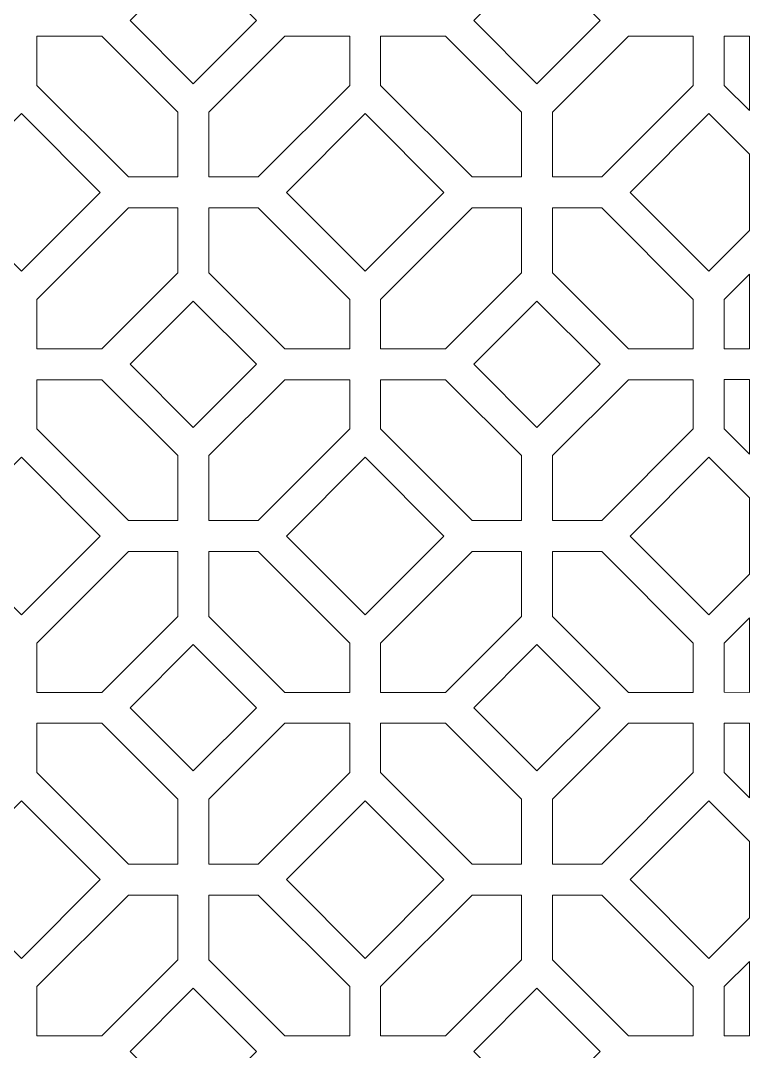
# Model space of a CAD drawing. Header units: centimetres. Extents: x -92 to 92, y -111 to 111.
# Drawn here: x 50 to 92.5, y 5.5 to 65.5 of the extents above; entities that cross this region are included whole.
import ezdxf

# ---------------------------------------------------------------- set-up
doc = ezdxf.new("R2010")
doc.units = ezdxf.units.CM
doc.header["$MEASUREMENT"] = 0
doc.layers.add('layer 1', color=7, linetype='Continuous')

msp = doc.modelspace()

# ---------------------------------------------------------------- linework, layer by layer
at = {"layer": 'layer 1', "color": 177, "lineweight": 9}
for points, knots in [([(60.09132, 61.79491), (60.09132, 61.79491), (63.76841, 65.472), (63.76841, 65.472), (63.76841, 65.472), (63.76841, 65.472), (60.09132, 69.14909), (60.09132, 69.14909), (60.09132, 69.14909), (60.09132, 69.14909), (56.41424, 65.472), (56.41424, 65.472), (56.41424, 65.472), (56.41424, 65.472), (60.09132, 61.79491), (60.09132, 61.79491)], [0, 0, 0, 0, 0.2, 0.2, 0.2, 0.2, 0.4, 0.4, 0.4, 0.4, 0.6, 0.6, 0.6, 0.6, 1, 1, 1, 1]), ([(80.09132, 61.79492), (80.09132, 61.79492), (83.76841, 65.47201), (83.76841, 65.47201), (83.76841, 65.47201), (83.76841, 65.47201), (80.09132, 69.1491), (80.09132, 69.1491), (80.09132, 69.1491), (80.09132, 69.1491), (76.41424, 65.47201), (76.41424, 65.47201), (76.41424, 65.47201), (76.41424, 65.47201), (80.09132, 61.79492), (80.09132, 61.79492)], [0, 0, 0, 0, 0.2, 0.2, 0.2, 0.2, 0.4, 0.4, 0.4, 0.4, 0.6, 0.6, 0.6, 0.6, 1, 1, 1, 1]), ([(50.99133, 64.572), (50.99133, 64.572), (50.99133, 61.70251), (50.99133, 61.70251), (50.99133, 61.70251), (50.99133, 61.70251), (56.32185, 56.37199), (56.32185, 56.37199), (56.32185, 56.37199), (56.32185, 56.37199), (59.19132, 56.37199), (59.19132, 56.37199), (59.19132, 56.37199), (59.19132, 56.37199), (59.19132, 60.14959), (59.19132, 60.14959), (59.19132, 60.14959), (59.19132, 60.14959), (54.76892, 64.572), (54.76892, 64.572), (54.76892, 64.572), (54.76892, 64.572), (50.99133, 64.572), (50.99133, 64.572)], [0, 0, 0, 0, 0.14285714, 0.14285714, 0.14285714, 0.14285714, 0.28571429, 0.28571429, 0.28571429, 0.28571429, 0.42857143, 0.42857143, 0.42857143, 0.42857143, 0.57142857, 0.57142857, 0.57142857, 0.57142857, 0.71428571, 0.71428571, 0.71428571, 0.71428571, 1, 1, 1, 1]), ([(69.19133, 61.70251), (69.19133, 61.70251), (69.19133, 64.572), (69.19133, 64.572), (69.19133, 64.572), (69.19133, 64.572), (65.41373, 64.572), (65.41373, 64.572), (65.41373, 64.572), (65.41373, 64.572), (60.99132, 60.14959), (60.99132, 60.14959), (60.99132, 60.14959), (60.99132, 60.14959), (60.99132, 56.37199), (60.99132, 56.37199), (60.99132, 56.37199), (60.99132, 56.37199), (63.86081, 56.37199), (63.86081, 56.37199), (63.86081, 56.37199), (63.86081, 56.37199), (69.19133, 61.70251), (69.19133, 61.70251)], [0, 0, 0, 0, 0.14285714, 0.14285714, 0.14285714, 0.14285714, 0.28571429, 0.28571429, 0.28571429, 0.28571429, 0.42857143, 0.42857143, 0.42857143, 0.42857143, 0.57142857, 0.57142857, 0.57142857, 0.57142857, 0.71428571, 0.71428571, 0.71428571, 0.71428571, 1, 1, 1, 1]), ([(70.99133, 64.57201), (70.99133, 64.57201), (70.99133, 61.70252), (70.99133, 61.70252), (70.99133, 61.70252), (70.99133, 61.70252), (76.32185, 56.372), (76.32185, 56.372), (76.32185, 56.372), (76.32185, 56.372), (79.19132, 56.372), (79.19132, 56.372), (79.19132, 56.372), (79.19132, 56.372), (79.19132, 60.1496), (79.19132, 60.1496), (79.19132, 60.1496), (79.19132, 60.1496), (74.76892, 64.57201), (74.76892, 64.57201), (74.76892, 64.57201), (74.76892, 64.57201), (70.99133, 64.57201), (70.99133, 64.57201)], [0, 0, 0, 0, 0.14285714, 0.14285714, 0.14285714, 0.14285714, 0.28571429, 0.28571429, 0.28571429, 0.28571429, 0.42857143, 0.42857143, 0.42857143, 0.42857143, 0.57142857, 0.57142857, 0.57142857, 0.57142857, 0.71428571, 0.71428571, 0.71428571, 0.71428571, 1, 1, 1, 1]), ([(89.19133, 61.70252), (89.19133, 61.70252), (89.19133, 64.57201), (89.19133, 64.57201), (89.19133, 64.57201), (89.19133, 64.57201), (85.41373, 64.57201), (85.41373, 64.57201), (85.41373, 64.57201), (85.41373, 64.57201), (80.99132, 60.1496), (80.99132, 60.1496), (80.99132, 60.1496), (80.99132, 60.1496), (80.99132, 56.372), (80.99132, 56.372), (80.99132, 56.372), (80.99132, 56.372), (83.86081, 56.372), (83.86081, 56.372), (83.86081, 56.372), (83.86081, 56.372), (89.19133, 61.70252), (89.19133, 61.70252)], [0, 0, 0, 0, 0.14285714, 0.14285714, 0.14285714, 0.14285714, 0.28571429, 0.28571429, 0.28571429, 0.28571429, 0.42857143, 0.42857143, 0.42857143, 0.42857143, 0.57142857, 0.57142857, 0.57142857, 0.57142857, 0.71428571, 0.71428571, 0.71428571, 0.71428571, 1, 1, 1, 1]), ([(92.45336, 64.57203), (92.45336, 64.57203), (90.99133, 64.57202), (90.99133, 64.57202), (90.99133, 64.57202), (90.99133, 64.57202), (90.99133, 61.70253), (90.99133, 61.70253), (90.99133, 61.70253), (90.99133, 61.70253), (92.45336, 60.24051), (92.45336, 60.24051), (92.45336, 60.24051), (92.45336, 60.24051), (92.45336, 64.57203), (92.45336, 64.57203)], [0, 0, 0, 0, 0.2, 0.2, 0.2, 0.2, 0.4, 0.4, 0.4, 0.4, 0.6, 0.6, 0.6, 0.6, 1, 1, 1, 1]), ([(50.09133, 60.05719), (50.09133, 60.05719), (45.50613, 55.472), (45.50613, 55.472), (45.50613, 55.472), (45.50613, 55.472), (50.09134, 50.88679), (50.09134, 50.88679), (50.09134, 50.88679), (50.09134, 50.88679), (54.67653, 55.47199), (54.67653, 55.47199), (54.67653, 55.47199), (54.67653, 55.47199), (50.09133, 60.05719), (50.09133, 60.05719)], [0, 0, 0, 0, 0.2, 0.2, 0.2, 0.2, 0.4, 0.4, 0.4, 0.4, 0.6, 0.6, 0.6, 0.6, 1, 1, 1, 1]), ([(70.09133, 60.0572), (70.09133, 60.0572), (65.50613, 55.472), (65.50613, 55.472), (65.50613, 55.472), (65.50613, 55.472), (70.09133, 50.8868), (70.09133, 50.8868), (70.09133, 50.8868), (70.09133, 50.8868), (74.67653, 55.472), (74.67653, 55.472), (74.67653, 55.472), (74.67653, 55.472), (70.09133, 60.0572), (70.09133, 60.0572)], [0, 0, 0, 0, 0.2, 0.2, 0.2, 0.2, 0.4, 0.4, 0.4, 0.4, 0.6, 0.6, 0.6, 0.6, 1, 1, 1, 1]), ([(92.45336, 57.69519), (92.45336, 57.69519), (90.09133, 60.05721), (90.09133, 60.05721), (90.09133, 60.05721), (90.09133, 60.05721), (85.50613, 55.47201), (85.50613, 55.47201), (85.50613, 55.47201), (85.50613, 55.47201), (90.09133, 50.88681), (90.09133, 50.88681), (90.09133, 50.88681), (90.09133, 50.88681), (92.45336, 53.24884), (92.45336, 53.24884), (92.45336, 53.24884), (92.45336, 53.24884), (92.45336, 57.69519), (92.45336, 57.69519)], [0, 0, 0, 0, 0.16666667, 0.16666667, 0.16666667, 0.16666667, 0.33333333, 0.33333333, 0.33333333, 0.33333333, 0.5, 0.5, 0.5, 0.5, 0.66666667, 0.66666667, 0.66666667, 0.66666667, 1, 1, 1, 1]), ([(59.19133, 54.57199), (59.19133, 54.57199), (56.32186, 54.57199), (56.32186, 54.57199), (56.32186, 54.57199), (56.32186, 54.57199), (50.99134, 49.24147), (50.99134, 49.24147), (50.99134, 49.24147), (50.99134, 49.24147), (50.99134, 46.372), (50.99134, 46.372), (50.99134, 46.372), (50.99134, 46.372), (54.76893, 46.372), (54.76893, 46.372), (54.76893, 46.372), (54.76893, 46.372), (59.19133, 50.79441), (59.19133, 50.79441), (59.19133, 50.79441), (59.19133, 50.79441), (59.19133, 54.57199), (59.19133, 54.57199)], [0, 0, 0, 0, 0.14285714, 0.14285714, 0.14285714, 0.14285714, 0.28571429, 0.28571429, 0.28571429, 0.28571429, 0.42857143, 0.42857143, 0.42857143, 0.42857143, 0.57142857, 0.57142857, 0.57142857, 0.57142857, 0.71428571, 0.71428571, 0.71428571, 0.71428571, 1, 1, 1, 1]), ([(63.86082, 54.57199), (63.86082, 54.57199), (60.99133, 54.57199), (60.99133, 54.57199), (60.99133, 54.57199), (60.99133, 54.57199), (60.99133, 50.79441), (60.99133, 50.79441), (60.99133, 50.79441), (60.99133, 50.79441), (65.41374, 46.372), (65.41374, 46.372), (65.41374, 46.372), (65.41374, 46.372), (69.19134, 46.372), (69.19134, 46.372), (69.19134, 46.372), (69.19134, 46.372), (69.19134, 49.24147), (69.19134, 49.24147), (69.19134, 49.24147), (69.19134, 49.24147), (63.86082, 54.57199), (63.86082, 54.57199)], [0, 0, 0, 0, 0.14285714, 0.14285714, 0.14285714, 0.14285714, 0.28571429, 0.28571429, 0.28571429, 0.28571429, 0.42857143, 0.42857143, 0.42857143, 0.42857143, 0.57142857, 0.57142857, 0.57142857, 0.57142857, 0.71428571, 0.71428571, 0.71428571, 0.71428571, 1, 1, 1, 1]), ([(79.19133, 54.572), (79.19133, 54.572), (76.32186, 54.572), (76.32186, 54.572), (76.32186, 54.572), (76.32186, 54.572), (70.99134, 49.24148), (70.99134, 49.24148), (70.99134, 49.24148), (70.99134, 49.24148), (70.99134, 46.37201), (70.99134, 46.37201), (70.99134, 46.37201), (70.99134, 46.37201), (74.76893, 46.37201), (74.76893, 46.37201), (74.76893, 46.37201), (74.76893, 46.37201), (79.19133, 50.79442), (79.19133, 50.79442), (79.19133, 50.79442), (79.19133, 50.79442), (79.19133, 54.572), (79.19133, 54.572)], [0, 0, 0, 0, 0.14285714, 0.14285714, 0.14285714, 0.14285714, 0.28571429, 0.28571429, 0.28571429, 0.28571429, 0.42857143, 0.42857143, 0.42857143, 0.42857143, 0.57142857, 0.57142857, 0.57142857, 0.57142857, 0.71428571, 0.71428571, 0.71428571, 0.71428571, 1, 1, 1, 1]), ([(83.86082, 54.572), (83.86082, 54.572), (80.99133, 54.572), (80.99133, 54.572), (80.99133, 54.572), (80.99133, 54.572), (80.99133, 50.79442), (80.99133, 50.79442), (80.99133, 50.79442), (80.99133, 50.79442), (85.41374, 46.37201), (85.41374, 46.37201), (85.41374, 46.37201), (85.41374, 46.37201), (89.19134, 46.37201), (89.19134, 46.37201), (89.19134, 46.37201), (89.19134, 46.37201), (89.19134, 49.24148), (89.19134, 49.24148), (89.19134, 49.24148), (89.19134, 49.24148), (83.86082, 54.572), (83.86082, 54.572)], [0, 0, 0, 0, 0.14285714, 0.14285714, 0.14285714, 0.14285714, 0.28571429, 0.28571429, 0.28571429, 0.28571429, 0.42857143, 0.42857143, 0.42857143, 0.42857143, 0.57142857, 0.57142857, 0.57142857, 0.57142857, 0.71428571, 0.71428571, 0.71428571, 0.71428571, 1, 1, 1, 1]), ([(92.45336, 50.70351), (92.45336, 50.70351), (90.99134, 49.24149), (90.99134, 49.24149), (90.99134, 49.24149), (90.99134, 49.24149), (90.99134, 46.37202), (90.99134, 46.37202), (90.99134, 46.37202), (90.99134, 46.37202), (92.45336, 46.37201), (92.45336, 46.37201), (92.45336, 46.37201), (92.45336, 46.37201), (92.45336, 50.70351), (92.45336, 50.70351)], [0, 0, 0, 0, 0.2, 0.2, 0.2, 0.2, 0.4, 0.4, 0.4, 0.4, 0.6, 0.6, 0.6, 0.6, 1, 1, 1, 1]), ([(60.09133, 41.79491), (60.09133, 41.79491), (63.76842, 45.472), (63.76842, 45.472), (63.76842, 45.472), (63.76842, 45.472), (60.09133, 49.14909), (60.09133, 49.14909), (60.09133, 49.14909), (60.09133, 49.14909), (56.41425, 45.472), (56.41425, 45.472), (56.41425, 45.472), (56.41425, 45.472), (60.09133, 41.79491), (60.09133, 41.79491)], [0, 0, 0, 0, 0.2, 0.2, 0.2, 0.2, 0.4, 0.4, 0.4, 0.4, 0.6, 0.6, 0.6, 0.6, 1, 1, 1, 1]), ([(80.09133, 41.79492), (80.09133, 41.79492), (83.76842, 45.47201), (83.76842, 45.47201), (83.76842, 45.47201), (83.76842, 45.47201), (80.09133, 49.1491), (80.09133, 49.1491), (80.09133, 49.1491), (80.09133, 49.1491), (76.41425, 45.47201), (76.41425, 45.47201), (76.41425, 45.47201), (76.41425, 45.47201), (80.09133, 41.79492), (80.09133, 41.79492)], [0, 0, 0, 0, 0.2, 0.2, 0.2, 0.2, 0.4, 0.4, 0.4, 0.4, 0.6, 0.6, 0.6, 0.6, 1, 1, 1, 1]), ([(50.99134, 44.572), (50.99134, 44.572), (50.99134, 41.70251), (50.99134, 41.70251), (50.99134, 41.70251), (50.99134, 41.70251), (56.32186, 36.37199), (56.32186, 36.37199), (56.32186, 36.37199), (56.32186, 36.37199), (59.19133, 36.37199), (59.19133, 36.37199), (59.19133, 36.37199), (59.19133, 36.37199), (59.19133, 40.14959), (59.19133, 40.14959), (59.19133, 40.14959), (59.19133, 40.14959), (54.76893, 44.572), (54.76893, 44.572), (54.76893, 44.572), (54.76893, 44.572), (50.99134, 44.572), (50.99134, 44.572)], [0, 0, 0, 0, 0.14285714, 0.14285714, 0.14285714, 0.14285714, 0.28571429, 0.28571429, 0.28571429, 0.28571429, 0.42857143, 0.42857143, 0.42857143, 0.42857143, 0.57142857, 0.57142857, 0.57142857, 0.57142857, 0.71428571, 0.71428571, 0.71428571, 0.71428571, 1, 1, 1, 1]), ([(69.19134, 41.70251), (69.19134, 41.70251), (69.19134, 44.572), (69.19134, 44.572), (69.19134, 44.572), (69.19134, 44.572), (65.41374, 44.572), (65.41374, 44.572), (65.41374, 44.572), (65.41374, 44.572), (60.99133, 40.14959), (60.99133, 40.14959), (60.99133, 40.14959), (60.99133, 40.14959), (60.99133, 36.37199), (60.99133, 36.37199), (60.99133, 36.37199), (60.99133, 36.37199), (63.86082, 36.37199), (63.86082, 36.37199), (63.86082, 36.37199), (63.86082, 36.37199), (69.19134, 41.70251), (69.19134, 41.70251)], [0, 0, 0, 0, 0.14285714, 0.14285714, 0.14285714, 0.14285714, 0.28571429, 0.28571429, 0.28571429, 0.28571429, 0.42857143, 0.42857143, 0.42857143, 0.42857143, 0.57142857, 0.57142857, 0.57142857, 0.57142857, 0.71428571, 0.71428571, 0.71428571, 0.71428571, 1, 1, 1, 1]), ([(70.99134, 44.57201), (70.99134, 44.57201), (70.99134, 41.70252), (70.99134, 41.70252), (70.99134, 41.70252), (70.99134, 41.70252), (76.32186, 36.372), (76.32186, 36.372), (76.32186, 36.372), (76.32186, 36.372), (79.19133, 36.372), (79.19133, 36.372), (79.19133, 36.372), (79.19133, 36.372), (79.19133, 40.1496), (79.19133, 40.1496), (79.19133, 40.1496), (79.19133, 40.1496), (74.76893, 44.57201), (74.76893, 44.57201), (74.76893, 44.57201), (74.76893, 44.57201), (70.99134, 44.57201), (70.99134, 44.57201)], [0, 0, 0, 0, 0.14285714, 0.14285714, 0.14285714, 0.14285714, 0.28571429, 0.28571429, 0.28571429, 0.28571429, 0.42857143, 0.42857143, 0.42857143, 0.42857143, 0.57142857, 0.57142857, 0.57142857, 0.57142857, 0.71428571, 0.71428571, 0.71428571, 0.71428571, 1, 1, 1, 1]), ([(89.19134, 41.70252), (89.19134, 41.70252), (89.19134, 44.57201), (89.19134, 44.57201), (89.19134, 44.57201), (89.19134, 44.57201), (85.41374, 44.57201), (85.41374, 44.57201), (85.41374, 44.57201), (85.41374, 44.57201), (80.99133, 40.1496), (80.99133, 40.1496), (80.99133, 40.1496), (80.99133, 40.1496), (80.99133, 36.372), (80.99133, 36.372), (80.99133, 36.372), (80.99133, 36.372), (83.86082, 36.372), (83.86082, 36.372), (83.86082, 36.372), (83.86082, 36.372), (89.19134, 41.70252), (89.19134, 41.70252)], [0, 0, 0, 0, 0.14285714, 0.14285714, 0.14285714, 0.14285714, 0.28571429, 0.28571429, 0.28571429, 0.28571429, 0.42857143, 0.42857143, 0.42857143, 0.42857143, 0.57142857, 0.57142857, 0.57142857, 0.57142857, 0.71428571, 0.71428571, 0.71428571, 0.71428571, 1, 1, 1, 1]), ([(92.45336, 44.57202), (92.45336, 44.57202), (90.99134, 44.57202), (90.99134, 44.57202), (90.99134, 44.57202), (90.99134, 44.57202), (90.99134, 41.70253), (90.99134, 41.70253), (90.99134, 41.70253), (90.99134, 41.70253), (92.45336, 40.24051), (92.45336, 40.24051), (92.45336, 40.24051), (92.45336, 40.24051), (92.45336, 44.57202), (92.45336, 44.57202)], [0, 0, 0, 0, 0.2, 0.2, 0.2, 0.2, 0.4, 0.4, 0.4, 0.4, 0.6, 0.6, 0.6, 0.6, 1, 1, 1, 1]), ([(50.09134, 40.05719), (50.09134, 40.05719), (45.50614, 35.472), (45.50614, 35.472), (45.50614, 35.472), (45.50614, 35.472), (50.09135, 30.88679), (50.09135, 30.88679), (50.09135, 30.88679), (50.09135, 30.88679), (54.67654, 35.47199), (54.67654, 35.47199), (54.67654, 35.47199), (54.67654, 35.47199), (50.09134, 40.05719), (50.09134, 40.05719)], [0, 0, 0, 0, 0.2, 0.2, 0.2, 0.2, 0.4, 0.4, 0.4, 0.4, 0.6, 0.6, 0.6, 0.6, 1, 1, 1, 1]), ([(70.09134, 40.0572), (70.09134, 40.0572), (65.50614, 35.472), (65.50614, 35.472), (65.50614, 35.472), (65.50614, 35.472), (70.09134, 30.8868), (70.09134, 30.8868), (70.09134, 30.8868), (70.09134, 30.8868), (74.67654, 35.472), (74.67654, 35.472), (74.67654, 35.472), (74.67654, 35.472), (70.09134, 40.0572), (70.09134, 40.0572)], [0, 0, 0, 0, 0.2, 0.2, 0.2, 0.2, 0.4, 0.4, 0.4, 0.4, 0.6, 0.6, 0.6, 0.6, 1, 1, 1, 1]), ([(92.45336, 37.6952), (92.45336, 37.6952), (90.09134, 40.05721), (90.09134, 40.05721), (90.09134, 40.05721), (90.09134, 40.05721), (85.50614, 35.47201), (85.50614, 35.47201), (85.50614, 35.47201), (85.50614, 35.47201), (90.09134, 30.88681), (90.09134, 30.88681), (90.09134, 30.88681), (90.09134, 30.88681), (92.45336, 33.24879), (92.45336, 33.24879), (92.45336, 33.24879), (92.45336, 33.24879), (92.45336, 37.6952), (92.45336, 37.6952)], [0, 0, 0, 0, 0.16666667, 0.16666667, 0.16666667, 0.16666667, 0.33333333, 0.33333333, 0.33333333, 0.33333333, 0.5, 0.5, 0.5, 0.5, 0.66666667, 0.66666667, 0.66666667, 0.66666667, 1, 1, 1, 1]), ([(59.19134, 34.57199), (59.19134, 34.57199), (56.32187, 34.57199), (56.32187, 34.57199), (56.32187, 34.57199), (56.32187, 34.57199), (50.99135, 29.24147), (50.99135, 29.24147), (50.99135, 29.24147), (50.99135, 29.24147), (50.99135, 26.372), (50.99135, 26.372), (50.99135, 26.372), (50.99135, 26.372), (54.76894, 26.372), (54.76894, 26.372), (54.76894, 26.372), (54.76894, 26.372), (59.19134, 30.79441), (59.19134, 30.79441), (59.19134, 30.79441), (59.19134, 30.79441), (59.19134, 34.57199), (59.19134, 34.57199)], [0, 0, 0, 0, 0.14285714, 0.14285714, 0.14285714, 0.14285714, 0.28571429, 0.28571429, 0.28571429, 0.28571429, 0.42857143, 0.42857143, 0.42857143, 0.42857143, 0.57142857, 0.57142857, 0.57142857, 0.57142857, 0.71428571, 0.71428571, 0.71428571, 0.71428571, 1, 1, 1, 1]), ([(63.86083, 34.57199), (63.86083, 34.57199), (60.99134, 34.57199), (60.99134, 34.57199), (60.99134, 34.57199), (60.99134, 34.57199), (60.99134, 30.79441), (60.99134, 30.79441), (60.99134, 30.79441), (60.99134, 30.79441), (65.41375, 26.372), (65.41375, 26.372), (65.41375, 26.372), (65.41375, 26.372), (69.19135, 26.372), (69.19135, 26.372), (69.19135, 26.372), (69.19135, 26.372), (69.19135, 29.24147), (69.19135, 29.24147), (69.19135, 29.24147), (69.19135, 29.24147), (63.86083, 34.57199), (63.86083, 34.57199)], [0, 0, 0, 0, 0.14285714, 0.14285714, 0.14285714, 0.14285714, 0.28571429, 0.28571429, 0.28571429, 0.28571429, 0.42857143, 0.42857143, 0.42857143, 0.42857143, 0.57142857, 0.57142857, 0.57142857, 0.57142857, 0.71428571, 0.71428571, 0.71428571, 0.71428571, 1, 1, 1, 1]), ([(79.19134, 34.572), (79.19134, 34.572), (76.32187, 34.572), (76.32187, 34.572), (76.32187, 34.572), (76.32187, 34.572), (70.99135, 29.24148), (70.99135, 29.24148), (70.99135, 29.24148), (70.99135, 29.24148), (70.99135, 26.37201), (70.99135, 26.37201), (70.99135, 26.37201), (70.99135, 26.37201), (74.76894, 26.37201), (74.76894, 26.37201), (74.76894, 26.37201), (74.76894, 26.37201), (79.19134, 30.79442), (79.19134, 30.79442), (79.19134, 30.79442), (79.19134, 30.79442), (79.19134, 34.572), (79.19134, 34.572)], [0, 0, 0, 0, 0.14285714, 0.14285714, 0.14285714, 0.14285714, 0.28571429, 0.28571429, 0.28571429, 0.28571429, 0.42857143, 0.42857143, 0.42857143, 0.42857143, 0.57142857, 0.57142857, 0.57142857, 0.57142857, 0.71428571, 0.71428571, 0.71428571, 0.71428571, 1, 1, 1, 1]), ([(83.86083, 34.572), (83.86083, 34.572), (80.99134, 34.572), (80.99134, 34.572), (80.99134, 34.572), (80.99134, 34.572), (80.99134, 30.79442), (80.99134, 30.79442), (80.99134, 30.79442), (80.99134, 30.79442), (85.41375, 26.37201), (85.41375, 26.37201), (85.41375, 26.37201), (85.41375, 26.37201), (89.19135, 26.37201), (89.19135, 26.37201), (89.19135, 26.37201), (89.19135, 26.37201), (89.19135, 29.24148), (89.19135, 29.24148), (89.19135, 29.24148), (89.19135, 29.24148), (83.86083, 34.572), (83.86083, 34.572)], [0, 0, 0, 0, 0.14285714, 0.14285714, 0.14285714, 0.14285714, 0.28571429, 0.28571429, 0.28571429, 0.28571429, 0.42857143, 0.42857143, 0.42857143, 0.42857143, 0.57142857, 0.57142857, 0.57142857, 0.57142857, 0.71428571, 0.71428571, 0.71428571, 0.71428571, 1, 1, 1, 1]), ([(92.45336, 30.7035), (92.45336, 30.7035), (90.99135, 29.24149), (90.99135, 29.24149), (90.99135, 29.24149), (90.99135, 29.24149), (90.99135, 26.37202), (90.99135, 26.37202), (90.99135, 26.37202), (90.99135, 26.37202), (92.45336, 26.37198), (92.45336, 26.37198), (92.45336, 26.37198), (92.45336, 26.37198), (92.45336, 30.7035), (92.45336, 30.7035)], [0, 0, 0, 0, 0.2, 0.2, 0.2, 0.2, 0.4, 0.4, 0.4, 0.4, 0.6, 0.6, 0.6, 0.6, 1, 1, 1, 1]), ([(60.09134, 21.79491), (60.09134, 21.79491), (63.76843, 25.472), (63.76843, 25.472), (63.76843, 25.472), (63.76843, 25.472), (60.09134, 29.14909), (60.09134, 29.14909), (60.09134, 29.14909), (60.09134, 29.14909), (56.41426, 25.472), (56.41426, 25.472), (56.41426, 25.472), (56.41426, 25.472), (60.09134, 21.79491), (60.09134, 21.79491)], [0, 0, 0, 0, 0.2, 0.2, 0.2, 0.2, 0.4, 0.4, 0.4, 0.4, 0.6, 0.6, 0.6, 0.6, 1, 1, 1, 1]), ([(80.09134, 21.79492), (80.09134, 21.79492), (83.76843, 25.47201), (83.76843, 25.47201), (83.76843, 25.47201), (83.76843, 25.47201), (80.09134, 29.1491), (80.09134, 29.1491), (80.09134, 29.1491), (80.09134, 29.1491), (76.41426, 25.47201), (76.41426, 25.47201), (76.41426, 25.47201), (76.41426, 25.47201), (80.09134, 21.79492), (80.09134, 21.79492)], [0, 0, 0, 0, 0.2, 0.2, 0.2, 0.2, 0.4, 0.4, 0.4, 0.4, 0.6, 0.6, 0.6, 0.6, 1, 1, 1, 1]), ([(50.99135, 24.572), (50.99135, 24.572), (50.99135, 21.70251), (50.99135, 21.70251), (50.99135, 21.70251), (50.99135, 21.70251), (56.32187, 16.37199), (56.32187, 16.37199), (56.32187, 16.37199), (56.32187, 16.37199), (59.19134, 16.37199), (59.19134, 16.37199), (59.19134, 16.37199), (59.19134, 16.37199), (59.19134, 20.14959), (59.19134, 20.14959), (59.19134, 20.14959), (59.19134, 20.14959), (54.76894, 24.572), (54.76894, 24.572), (54.76894, 24.572), (54.76894, 24.572), (50.99135, 24.572), (50.99135, 24.572)], [0, 0, 0, 0, 0.14285714, 0.14285714, 0.14285714, 0.14285714, 0.28571429, 0.28571429, 0.28571429, 0.28571429, 0.42857143, 0.42857143, 0.42857143, 0.42857143, 0.57142857, 0.57142857, 0.57142857, 0.57142857, 0.71428571, 0.71428571, 0.71428571, 0.71428571, 1, 1, 1, 1]), ([(69.19135, 21.70251), (69.19135, 21.70251), (69.19135, 24.572), (69.19135, 24.572), (69.19135, 24.572), (69.19135, 24.572), (65.41375, 24.572), (65.41375, 24.572), (65.41375, 24.572), (65.41375, 24.572), (60.99134, 20.14959), (60.99134, 20.14959), (60.99134, 20.14959), (60.99134, 20.14959), (60.99134, 16.37199), (60.99134, 16.37199), (60.99134, 16.37199), (60.99134, 16.37199), (63.86083, 16.37199), (63.86083, 16.37199), (63.86083, 16.37199), (63.86083, 16.37199), (69.19135, 21.70251), (69.19135, 21.70251)], [0, 0, 0, 0, 0.14285714, 0.14285714, 0.14285714, 0.14285714, 0.28571429, 0.28571429, 0.28571429, 0.28571429, 0.42857143, 0.42857143, 0.42857143, 0.42857143, 0.57142857, 0.57142857, 0.57142857, 0.57142857, 0.71428571, 0.71428571, 0.71428571, 0.71428571, 1, 1, 1, 1]), ([(70.99135, 24.57201), (70.99135, 24.57201), (70.99135, 21.70252), (70.99135, 21.70252), (70.99135, 21.70252), (70.99135, 21.70252), (76.32187, 16.372), (76.32187, 16.372), (76.32187, 16.372), (76.32187, 16.372), (79.19134, 16.372), (79.19134, 16.372), (79.19134, 16.372), (79.19134, 16.372), (79.19134, 20.1496), (79.19134, 20.1496), (79.19134, 20.1496), (79.19134, 20.1496), (74.76894, 24.57201), (74.76894, 24.57201), (74.76894, 24.57201), (74.76894, 24.57201), (70.99135, 24.57201), (70.99135, 24.57201)], [0, 0, 0, 0, 0.14285714, 0.14285714, 0.14285714, 0.14285714, 0.28571429, 0.28571429, 0.28571429, 0.28571429, 0.42857143, 0.42857143, 0.42857143, 0.42857143, 0.57142857, 0.57142857, 0.57142857, 0.57142857, 0.71428571, 0.71428571, 0.71428571, 0.71428571, 1, 1, 1, 1]), ([(89.19135, 21.70252), (89.19135, 21.70252), (89.19135, 24.57201), (89.19135, 24.57201), (89.19135, 24.57201), (89.19135, 24.57201), (85.41375, 24.57201), (85.41375, 24.57201), (85.41375, 24.57201), (85.41375, 24.57201), (80.99134, 20.1496), (80.99134, 20.1496), (80.99134, 20.1496), (80.99134, 20.1496), (80.99134, 16.372), (80.99134, 16.372), (80.99134, 16.372), (80.99134, 16.372), (83.86083, 16.372), (83.86083, 16.372), (83.86083, 16.372), (83.86083, 16.372), (89.19135, 21.70252), (89.19135, 21.70252)], [0, 0, 0, 0, 0.14285714, 0.14285714, 0.14285714, 0.14285714, 0.28571429, 0.28571429, 0.28571429, 0.28571429, 0.42857143, 0.42857143, 0.42857143, 0.42857143, 0.57142857, 0.57142857, 0.57142857, 0.57142857, 0.71428571, 0.71428571, 0.71428571, 0.71428571, 1, 1, 1, 1]), ([(92.45336, 24.57202), (92.45336, 24.57202), (90.99135, 24.57202), (90.99135, 24.57202), (90.99135, 24.57202), (90.99135, 24.57202), (90.99135, 21.70253), (90.99135, 21.70253), (90.99135, 21.70253), (90.99135, 21.70253), (92.45336, 20.24051), (92.45336, 20.24051), (92.45336, 20.24051), (92.45336, 20.24051), (92.45336, 24.57202), (92.45336, 24.57202)], [0, 0, 0, 0, 0.2, 0.2, 0.2, 0.2, 0.4, 0.4, 0.4, 0.4, 0.6, 0.6, 0.6, 0.6, 1, 1, 1, 1]), ([(50.09135, 20.05719), (50.09135, 20.05719), (45.50615, 15.472), (45.50615, 15.472), (45.50615, 15.472), (45.50615, 15.472), (50.09136, 10.88679), (50.09136, 10.88679), (50.09136, 10.88679), (50.09136, 10.88679), (54.67655, 15.47199), (54.67655, 15.47199), (54.67655, 15.47199), (54.67655, 15.47199), (50.09135, 20.05719), (50.09135, 20.05719)], [0, 0, 0, 0, 0.2, 0.2, 0.2, 0.2, 0.4, 0.4, 0.4, 0.4, 0.6, 0.6, 0.6, 0.6, 1, 1, 1, 1]), ([(70.09135, 20.0572), (70.09135, 20.0572), (65.50615, 15.472), (65.50615, 15.472), (65.50615, 15.472), (65.50615, 15.472), (70.09135, 10.8868), (70.09135, 10.8868), (70.09135, 10.8868), (70.09135, 10.8868), (74.67655, 15.472), (74.67655, 15.472), (74.67655, 15.472), (74.67655, 15.472), (70.09135, 20.0572), (70.09135, 20.0572)], [0, 0, 0, 0, 0.2, 0.2, 0.2, 0.2, 0.4, 0.4, 0.4, 0.4, 0.6, 0.6, 0.6, 0.6, 1, 1, 1, 1]), ([(92.45336, 17.69521), (92.45336, 17.69521), (90.09135, 20.05721), (90.09135, 20.05721), (90.09135, 20.05721), (90.09135, 20.05721), (85.50615, 15.47201), (85.50615, 15.47201), (85.50615, 15.47201), (85.50615, 15.47201), (90.09135, 10.88681), (90.09135, 10.88681), (90.09135, 10.88681), (90.09135, 10.88681), (92.45336, 13.24883), (92.45336, 13.24883), (92.45336, 13.24883), (92.45336, 13.24883), (92.45336, 17.69521), (92.45336, 17.69521)], [0, 0, 0, 0, 0.16666667, 0.16666667, 0.16666667, 0.16666667, 0.33333333, 0.33333333, 0.33333333, 0.33333333, 0.5, 0.5, 0.5, 0.5, 0.66666667, 0.66666667, 0.66666667, 0.66666667, 1, 1, 1, 1]), ([(59.19135, 14.57199), (59.19135, 14.57199), (56.32188, 14.57199), (56.32188, 14.57199), (56.32188, 14.57199), (56.32188, 14.57199), (50.99136, 9.24147), (50.99136, 9.24147), (50.99136, 9.24147), (50.99136, 9.24147), (50.99136, 6.372), (50.99136, 6.372), (50.99136, 6.372), (50.99136, 6.372), (54.76895, 6.372), (54.76895, 6.372), (54.76895, 6.372), (54.76895, 6.372), (59.19135, 10.79441), (59.19135, 10.79441), (59.19135, 10.79441), (59.19135, 10.79441), (59.19135, 14.57199), (59.19135, 14.57199)], [0, 0, 0, 0, 0.14285714, 0.14285714, 0.14285714, 0.14285714, 0.28571429, 0.28571429, 0.28571429, 0.28571429, 0.42857143, 0.42857143, 0.42857143, 0.42857143, 0.57142857, 0.57142857, 0.57142857, 0.57142857, 0.71428571, 0.71428571, 0.71428571, 0.71428571, 1, 1, 1, 1]), ([(63.86084, 14.57199), (63.86084, 14.57199), (60.99135, 14.57199), (60.99135, 14.57199), (60.99135, 14.57199), (60.99135, 14.57199), (60.99135, 10.79441), (60.99135, 10.79441), (60.99135, 10.79441), (60.99135, 10.79441), (65.41376, 6.372), (65.41376, 6.372), (65.41376, 6.372), (65.41376, 6.372), (69.19136, 6.372), (69.19136, 6.372), (69.19136, 6.372), (69.19136, 6.372), (69.19136, 9.24147), (69.19136, 9.24147), (69.19136, 9.24147), (69.19136, 9.24147), (63.86084, 14.57199), (63.86084, 14.57199)], [0, 0, 0, 0, 0.14285714, 0.14285714, 0.14285714, 0.14285714, 0.28571429, 0.28571429, 0.28571429, 0.28571429, 0.42857143, 0.42857143, 0.42857143, 0.42857143, 0.57142857, 0.57142857, 0.57142857, 0.57142857, 0.71428571, 0.71428571, 0.71428571, 0.71428571, 1, 1, 1, 1]), ([(79.19135, 14.572), (79.19135, 14.572), (76.32188, 14.572), (76.32188, 14.572), (76.32188, 14.572), (76.32188, 14.572), (70.99136, 9.24148), (70.99136, 9.24148), (70.99136, 9.24148), (70.99136, 9.24148), (70.99136, 6.37201), (70.99136, 6.37201), (70.99136, 6.37201), (70.99136, 6.37201), (74.76895, 6.37201), (74.76895, 6.37201), (74.76895, 6.37201), (74.76895, 6.37201), (79.19135, 10.79442), (79.19135, 10.79442), (79.19135, 10.79442), (79.19135, 10.79442), (79.19135, 14.572), (79.19135, 14.572)], [0, 0, 0, 0, 0.14285714, 0.14285714, 0.14285714, 0.14285714, 0.28571429, 0.28571429, 0.28571429, 0.28571429, 0.42857143, 0.42857143, 0.42857143, 0.42857143, 0.57142857, 0.57142857, 0.57142857, 0.57142857, 0.71428571, 0.71428571, 0.71428571, 0.71428571, 1, 1, 1, 1]), ([(83.86084, 14.572), (83.86084, 14.572), (80.99135, 14.572), (80.99135, 14.572), (80.99135, 14.572), (80.99135, 14.572), (80.99135, 10.79442), (80.99135, 10.79442), (80.99135, 10.79442), (80.99135, 10.79442), (85.41376, 6.37201), (85.41376, 6.37201), (85.41376, 6.37201), (85.41376, 6.37201), (89.19136, 6.37201), (89.19136, 6.37201), (89.19136, 6.37201), (89.19136, 6.37201), (89.19136, 9.24148), (89.19136, 9.24148), (89.19136, 9.24148), (89.19136, 9.24148), (83.86084, 14.572), (83.86084, 14.572)], [0, 0, 0, 0, 0.14285714, 0.14285714, 0.14285714, 0.14285714, 0.28571429, 0.28571429, 0.28571429, 0.28571429, 0.42857143, 0.42857143, 0.42857143, 0.42857143, 0.57142857, 0.57142857, 0.57142857, 0.57142857, 0.71428571, 0.71428571, 0.71428571, 0.71428571, 1, 1, 1, 1]), ([(92.45336, 10.70349), (92.45336, 10.70349), (90.99136, 9.24149), (90.99136, 9.24149), (90.99136, 9.24149), (90.99136, 9.24149), (90.99136, 6.37202), (90.99136, 6.37202), (90.99136, 6.37202), (90.99136, 6.37202), (92.45336, 6.37204), (92.45336, 6.37204), (92.45336, 6.37204), (92.45336, 6.37204), (92.45336, 10.70349), (92.45336, 10.70349)], [0, 0, 0, 0, 0.2, 0.2, 0.2, 0.2, 0.4, 0.4, 0.4, 0.4, 0.6, 0.6, 0.6, 0.6, 1, 1, 1, 1]), ([(60.09135, 1.79491), (60.09135, 1.79491), (63.76844, 5.472), (63.76844, 5.472), (63.76844, 5.472), (63.76844, 5.472), (60.09135, 9.14909), (60.09135, 9.14909), (60.09135, 9.14909), (60.09135, 9.14909), (56.41427, 5.472), (56.41427, 5.472), (56.41427, 5.472), (56.41427, 5.472), (60.09135, 1.79491), (60.09135, 1.79491)], [0, 0, 0, 0, 0.2, 0.2, 0.2, 0.2, 0.4, 0.4, 0.4, 0.4, 0.6, 0.6, 0.6, 0.6, 1, 1, 1, 1]), ([(80.09135, 1.79492), (80.09135, 1.79492), (83.76844, 5.47201), (83.76844, 5.47201), (83.76844, 5.47201), (83.76844, 5.47201), (80.09135, 9.1491), (80.09135, 9.1491), (80.09135, 9.1491), (80.09135, 9.1491), (76.41427, 5.47201), (76.41427, 5.47201), (76.41427, 5.47201), (76.41427, 5.47201), (80.09135, 1.79492), (80.09135, 1.79492)], [0, 0, 0, 0, 0.2, 0.2, 0.2, 0.2, 0.4, 0.4, 0.4, 0.4, 0.6, 0.6, 0.6, 0.6, 1, 1, 1, 1])]:
    msp.add_open_spline(points, degree=3, knots=knots, dxfattribs=at)

doc.saveas('drawing.dxf')
